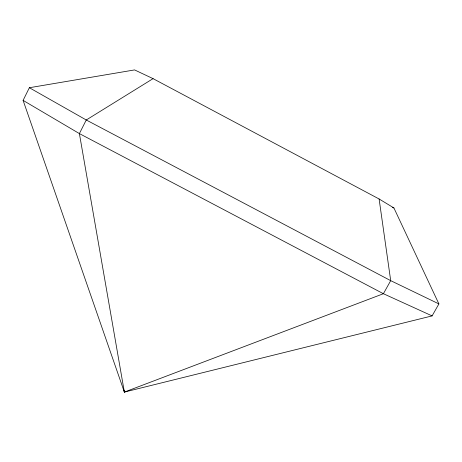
<?xml version="1.0" encoding="UTF-8"?>
<svg xmlns="http://www.w3.org/2000/svg" width="462" height="462" viewBox="0 0 462 462"><rect width="100%" height="100%" fill="white"/><g stroke="black" fill="none" stroke-linecap="round" stroke-linejoin="round"><path stroke-width="0.69" d="M23.1 100.387L29.36 87.728L134.592 69.918L153.066 78.644L379.106 198.978L393.919 207.958L438.9 303.909L432.103 315.898L124.365 392.082L23.1 100.387L79.389 133.593L383.402 293.716L432.103 315.898M153.066 78.644L86.261 119.987L79.389 133.593L124.365 392.082L383.402 293.716L390.696 280.648L379.106 198.978M125.67 391.464L124.365 392.082L123.931 389.963M392.533 207.553L393.919 207.958M438.9 303.909L390.696 280.648L86.261 119.987L29.36 87.728"/></g></svg>
